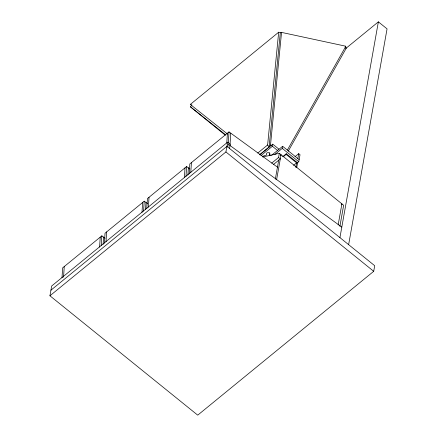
<?xml version="1.0" encoding="UTF-8"?>
<svg xmlns="http://www.w3.org/2000/svg" width="437" height="437" viewBox="0 0 437 437"><rect width="100%" height="100%" fill="white"/><g stroke="black" fill="none" stroke-linecap="round" stroke-linejoin="round"><path stroke-width="0.66" d="M62.005 277.795L62.638 267.876L101.832 235.843L105.142 238.252M63.562 277.151L64.239 266.57M99.598 247.069L100.231 237.149M101.198 245.758L101.832 235.843M103.121 244.392L103.585 237.122M104.399 243.147L105.033 233.227L144.226 201.189L147.537 203.598M106 241.836L106.633 231.921M141.992 212.415L142.626 202.5M143.593 211.109L144.226 201.189M145.516 209.744L145.98 202.468M146.794 208.493L147.427 198.578L186.621 166.541L189.931 168.95M148.394 207.187L149.028 197.267M184.387 177.766L185.02 167.852M185.987 176.461L186.621 166.541M187.91 175.09L188.374 167.819M189.188 173.844L189.822 163.924L229.015 131.892L277.55 167.218M190.789 172.539L191.422 162.619M226.781 143.118L227.42 133.198M228.3 143.128L229.015 131.892M230.053 144.407L230.769 133.17M259.725 154.654L269.121 146.979L267.619 144.986L278.675 32.212L280.314 32.77L281.543 32.398L345.858 46.229L287.388 150.038M280.314 32.77L269.121 146.979L270.498 145.029L281.543 32.398M227.786 147.056L228.174 144.166L341.805 227.12M50.938 290.184L226.918 146.351L374.706 265.712L373.706 271.317L197.732 415.15L49.938 295.789L51.686 285.984L227.666 142.151L230.272 144.254L229.523 148.46M49.938 295.789L225.918 151.956L227.666 142.151M269.4 153.097L269.465 152.704M270.252 155.321A9.505 7.609 10.1 0 0 269.438 155.184L269.553 154.529M260.905 155.659L272.382 146.28L272.759 144.183L278.948 149.181M271.699 163.121L278.566 157.506L279.314 153.305L262.735 156.992M275.337 179.121L278.746 159.975M276.583 179.793L281.051 154.709L280.488 155.659M274.862 154.43L282.258 148.383L282.635 146.286L299.154 159.625M283.52 156.572L286.148 154.425L286.273 153.726L297.575 162.854L296.756 167.431M295.773 167.382L296.701 162.149M297.848 158.571L298.722 153.666L300.022 154.72L298.777 161.723L297.193 163.023M338.145 224.984L341.909 203.855L341.346 204.806M339.882 226.388L343.646 205.259L279.314 153.305M339.931 237.63L378.371 21.85L387.062 28.869L348.628 244.649M288.24 151.207L346.372 47.999L345.066 46.95M225.345 135.246L190.456 106.847L191.947 104.995M227.53 134.028L190.303 104.438L278.675 32.212M345.601 48.627L378.371 21.85M257.764 153.037L267.619 144.986M259.715 154.84L272.759 144.183M271.541 155.348L282.635 146.286M282.597 156.73L286.273 153.726M273.436 164.525L280.303 158.915L278.566 157.506M295.024 156.686L298.722 153.666M293.549 165.328L296.581 162.854L286.148 154.425M190.303 104.438L191.395 104.809M190.456 106.847L225.514 134.705M282.258 148.383L298.777 161.723M272.382 146.28L277.626 150.519M270.498 145.029L271.541 145.871M225.918 151.956L373.706 271.317M262.468 156.577A9.505 7.609 10.1 0 1 266.259 155.206M266.717 154.774A1.781 1.426 10.1 0 1 267.133 152.868A1.781 1.426 10.1 0 1 269.542 153.229A1.781 1.426 10.1 0 1 269.438 155.184"/></g></svg>
